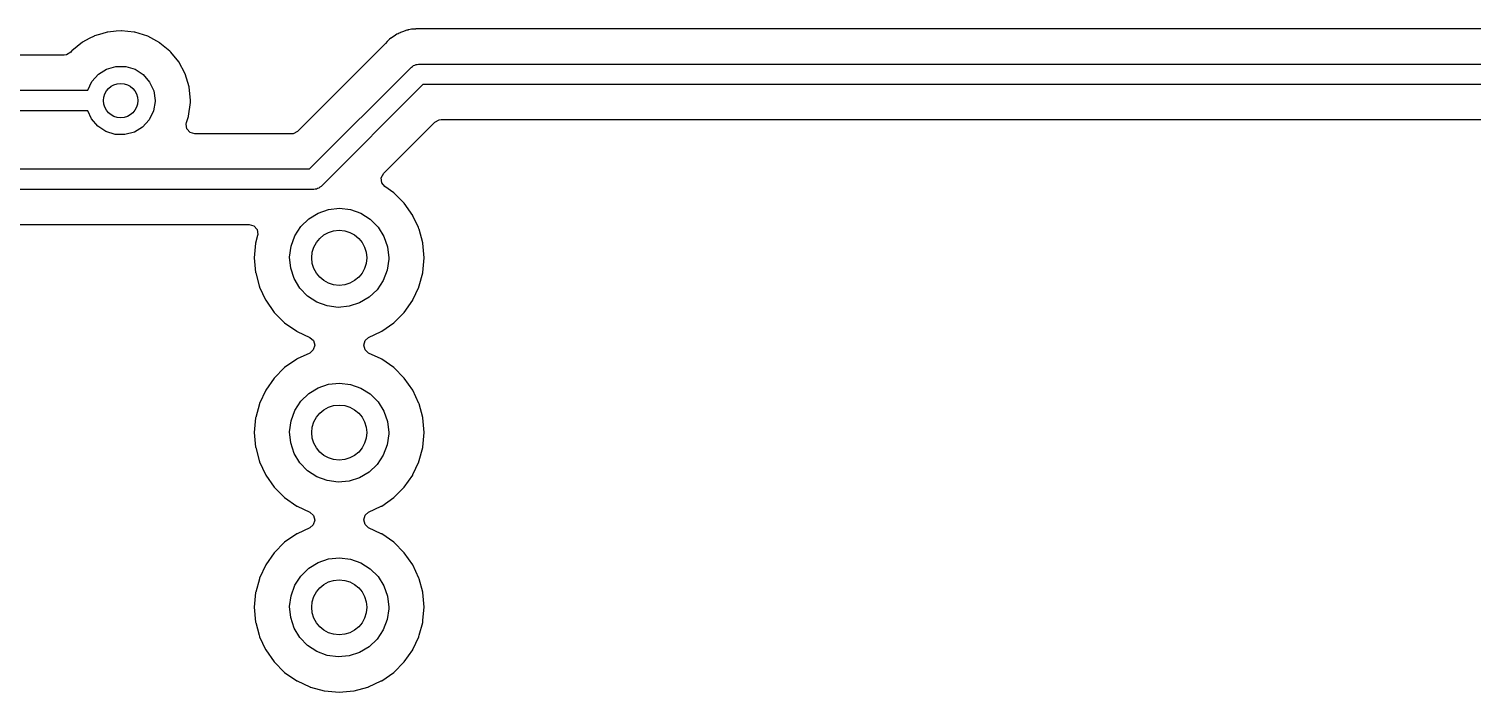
# Model space of a CAD drawing. Extents: x 41 to 172, y -227 to -42.
# Drawn here: x 115 to 135.97, y -144.49 to -134.85 of the extents above; entities that cross this region are included whole.
import ezdxf

# ---------------------------------------------------------------- set-up
doc = ezdxf.new("R2010")
doc.units = 0
doc.layers.add('BLACK', color=7, linetype='CONTINUOUS')

msp = doc.modelspace()

# ---------------------------------------------------------------- linework, layer by layer
at = {"layer": 'BLACK', "linetype": 'CONTINUOUS'}
for p, q in [((115.876, -134.99), (115.777, -135.042)), ((115.947, -134.953), (115.876, -134.99)), ((115.952, -134.95), (115.947, -134.953)), ((115.947, -134.953), (115.947, -134.953)), ((116.058, -134.919), (115.952, -134.95)), ((116.136, -134.896), (116.058, -134.919)), ((116.142, -134.895), (116.136, -134.896)), ((116.136, -134.896), (116.136, -134.896)), ((116.148, -134.894), (116.142, -134.895)), ((116.268, -134.883), (116.148, -134.894)), ((116.148, -134.894), (116.148, -134.894)), ((116.339, -134.877), (116.268, -134.883)), ((116.345, -134.877), (116.339, -134.877)), ((116.53, -134.897), (116.345, -134.877)), ((116.345, -134.877), (116.345, -134.877)), ((116.536, -134.897), (116.53, -134.897)), ((116.53, -134.897), (116.53, -134.897)), ((116.725, -134.956), (116.536, -134.897)), ((116.899, -135.05), (116.725, -134.956)), ((120.207, -135.025), (120.202, -135.031)), ((120.224, -135.013), (120.207, -135.025)), ((120.24, -135), (120.224, -135.013)), ((120.255, -134.985), (120.24, -135)), ((120.262, -134.981), (120.255, -134.985)), ((120.294, -134.961), (120.262, -134.981)), ((120.262, -134.981), (120.262, -134.981)), ((120.304, -134.955), (120.294, -134.961)), ((120.324, -134.94), (120.304, -134.955)), ((120.342, -134.927), (120.324, -134.94)), ((120.362, -134.919), (120.342, -134.927)), ((120.379, -134.911), (120.362, -134.919)), ((120.391, -134.904), (120.379, -134.911)), ((120.398, -134.9), (120.391, -134.904)), ((120.442, -134.887), (120.398, -134.9)), ((120.453, -134.883), (120.442, -134.887)), ((120.489, -134.869), (120.453, -134.883)), ((120.496, -134.866), (120.489, -134.869)), ((120.489, -134.869), (120.489, -134.869)), ((120.504, -134.865), (120.496, -134.866)), ((120.511, -134.864), (120.504, -134.865)), ((120.504, -134.865), (120.504, -134.865)), ((120.518, -134.863), (120.511, -134.864)), ((120.537, -134.859), (120.518, -134.863)), ((120.558, -134.853), (120.537, -134.859)), ((120.604, -134.852), (120.558, -134.853)), ((120.616, -134.851), (120.604, -134.852)), ((120.62, -134.85), (120.616, -134.851)), ((120.649, -134.85), (120.62, -134.85)), ((120.653, -134.85), (120.649, -134.85)), ((120.669, -134.85), (120.653, -134.85)), ((120.724, -134.848), (120.669, -134.85)), ((120.732, -134.85), (120.724, -134.848)), ((120.744, -134.85), (120.732, -134.85)), ((120.732, -134.85), (120.732, -134.85)), ((152.981, -134.85), (120.744, -134.85)), ((115.509, -135.231), (87.5652, -135.231)), ((115.547, -135.226), (115.509, -135.231)), ((115.606, -135.186), (115.547, -135.226)), ((115.619, -135.171), (115.606, -135.186)), ((115.623, -135.166), (115.619, -135.171)), ((115.777, -135.042), (115.623, -135.166)), ((116.903, -135.054), (116.899, -135.05)), ((117.045, -135.171), (116.903, -135.054)), ((116.903, -135.054), (116.903, -135.054)), ((117.051, -135.176), (117.045, -135.171)), ((117.055, -135.181), (117.051, -135.176)), ((117.06, -135.186), (117.055, -135.181)), ((117.055, -135.181), (117.055, -135.181)), ((117.176, -135.329), (117.06, -135.186)), ((120.17, -135.07), (118.902, -136.338)), ((120.178, -135.061), (120.17, -135.07)), ((120.202, -135.031), (120.178, -135.061)), ((120.202, -135.031), (120.202, -135.031)), ((116.008, -135.509), (116.128, -135.434)), ((116.128, -135.434), (116.264, -135.395)), ((116.264, -135.395), (116.406, -135.395)), ((116.406, -135.395), (116.542, -135.436)), ((116.542, -135.436), (116.661, -135.513)), ((117.269, -135.504), (117.176, -135.329)), ((119.075, -136.883), (120.555, -135.403)), ((120.555, -135.403), (120.573, -135.393)), ((120.573, -135.393), (120.586, -135.379)), ((120.586, -135.379), (120.606, -135.374)), ((120.606, -135.374), (120.623, -135.364)), ((120.623, -135.364), (120.642, -135.364)), ((120.642, -135.364), (120.661, -135.359)), ((120.661, -135.359), (161.703, -135.359)), ((115.856, -135.74), (115.914, -135.615)), ((115.914, -135.615), (116.008, -135.509)), ((116.661, -135.513), (116.753, -135.621)), ((116.753, -135.621), (116.812, -135.75)), ((117.326, -135.693), (117.269, -135.504)), ((87.2165, -135.74), (115.856, -135.74)), ((116.812, -135.75), (116.832, -135.89)), ((117.345, -135.89), (117.326, -135.693)), ((120.724, -135.659), (119.244, -137.139)), ((161.704, -135.659), (120.724, -135.659)), ((115.857, -136.04), (87.2177, -136.04)), ((115.908, -136.154), (115.857, -136.04)), ((116.808, -136.042), (116.747, -136.17)), ((116.832, -135.902), (116.808, -136.042)), ((116.832, -135.89), (116.832, -135.902)), ((117.32, -136.115), (117.345, -135.918)), ((117.345, -135.918), (117.345, -135.89)), ((115.999, -136.263), (115.908, -136.154)), ((116.117, -136.341), (115.999, -136.263)), ((116.651, -136.275), (116.531, -136.349)), ((116.747, -136.17), (116.651, -136.275)), ((117.284, -136.231), (117.289, -136.209)), ((117.294, -136.301), (117.284, -136.231)), ((117.289, -136.209), (117.318, -136.12)), ((117.318, -136.12), (117.32, -136.115)), ((120.153, -136.948), (120.897, -136.204)), ((120.897, -136.204), (120.96, -136.17)), ((120.96, -136.17), (120.986, -136.167)), ((120.986, -136.167), (161.353, -136.167)), ((116.252, -136.384), (116.117, -136.341)), ((116.394, -136.386), (116.252, -136.384)), ((116.531, -136.349), (116.394, -136.386)), ((117.34, -136.354), (117.294, -136.301)), ((117.408, -136.374), (117.34, -136.354)), ((118.813, -136.374), (117.408, -136.374)), ((118.839, -136.372), (118.813, -136.374)), ((118.902, -136.338), (118.839, -136.372)), ((106.775, -136.883), (119.075, -136.883)), ((120.119, -137.015), (120.153, -136.948)), ((120.126, -137.085), (120.119, -137.015)), ((120.17, -137.141), (120.126, -137.085)), ((119.137, -137.183), (106.776, -137.183)), ((119.157, -137.178), (119.137, -137.183)), ((119.176, -137.178), (119.157, -137.178)), ((119.193, -137.168), (119.176, -137.178)), ((119.212, -137.163), (119.193, -137.168)), ((119.226, -137.149), (119.212, -137.163)), ((119.244, -137.139), (119.226, -137.149)), ((120.3, -137.231), (120.17, -137.141)), ((120.452, -137.383), (120.3, -137.231)), ((119.064, -137.609), (119.2, -137.525)), ((119.2, -137.525), (119.352, -137.473)), ((119.352, -137.473), (119.512, -137.456)), ((119.512, -137.456), (119.671, -137.475)), ((119.671, -137.475), (119.823, -137.529)), ((119.823, -137.529), (119.958, -137.615)), ((120.575, -137.559), (120.452, -137.383)), ((107.121, -137.691), (118.201, -137.691)), ((118.201, -137.691), (118.269, -137.712)), ((118.269, -137.712), (118.315, -137.765)), ((118.862, -137.856), (118.949, -137.721)), ((118.949, -137.721), (119.064, -137.609)), ((119.958, -137.615), (120.071, -137.729)), ((120.071, -137.729), (120.156, -137.865)), ((120.577, -137.564), (120.575, -137.559)), ((120.657, -137.735), (120.577, -137.564)), ((120.577, -137.564), (120.577, -137.564)), ((120.666, -137.754), (120.657, -137.735)), ((120.667, -137.76), (120.666, -137.754)), ((118.293, -137.962), (118.274, -138.176)), ((118.322, -137.85), (118.293, -137.962)), ((118.315, -137.765), (118.325, -137.835)), ((118.325, -137.835), (118.322, -137.85)), ((118.807, -138.007), (118.862, -137.856)), ((120.156, -137.865), (120.209, -138.016)), ((120.72, -137.957), (120.667, -137.76)), ((120.667, -137.76), (120.667, -137.76)), ((120.721, -137.962), (120.72, -137.957)), ((120.74, -138.176), (120.721, -137.962)), ((118.787, -138.166), (118.807, -138.007)), ((118.803, -138.326), (118.787, -138.166)), ((120.209, -138.016), (120.227, -138.176)), ((118.274, -138.176), (118.293, -138.39)), ((118.853, -138.478), (118.803, -138.326)), ((120.204, -138.355), (120.147, -138.505)), ((120.227, -138.196), (120.204, -138.355)), ((120.227, -138.176), (120.227, -138.196)), ((120.721, -138.39), (120.74, -138.176)), ((118.293, -138.39), (118.294, -138.395)), ((118.294, -138.395), (118.294, -138.395)), ((118.294, -138.395), (118.344, -138.582)), ((118.344, -138.582), (118.348, -138.598)), ((118.937, -138.615), (118.853, -138.478)), ((120.147, -138.505), (120.059, -138.639)), ((120.666, -138.598), (120.67, -138.582)), ((120.67, -138.582), (120.72, -138.395)), ((120.72, -138.395), (120.721, -138.39)), ((120.72, -138.395), (120.72, -138.395)), ((118.348, -138.598), (118.35, -138.603)), ((118.35, -138.603), (118.351, -138.603)), ((118.351, -138.603), (118.436, -138.787)), ((118.436, -138.787), (118.439, -138.793)), ((118.439, -138.793), (118.562, -138.969)), ((119.048, -138.731), (118.937, -138.615)), ((119.182, -138.819), (119.048, -138.731)), ((119.942, -138.75), (119.804, -138.832)), ((120.059, -138.639), (119.942, -138.75)), ((120.452, -138.969), (120.575, -138.793)), ((120.575, -138.793), (120.578, -138.787)), ((120.578, -138.787), (120.663, -138.603)), ((120.663, -138.603), (120.666, -138.598)), ((120.663, -138.603), (120.663, -138.603)), ((118.562, -138.969), (118.714, -139.121)), ((119.333, -138.875), (119.182, -138.819)), ((119.492, -138.896), (119.333, -138.875)), ((119.652, -138.881), (119.492, -138.896)), ((119.804, -138.832), (119.652, -138.881)), ((120.3, -139.121), (120.452, -138.969)), ((118.714, -139.121), (118.89, -139.244)), ((120.124, -139.244), (120.3, -139.121)), ((118.89, -139.244), (118.895, -139.246)), ((118.895, -139.246), (118.895, -139.246)), ((118.895, -139.246), (119.079, -139.332)), ((119.079, -139.332), (119.132, -139.379)), ((119.132, -139.379), (119.151, -139.447)), ((119.863, -139.445), (119.883, -139.377)), ((119.883, -139.377), (119.935, -139.332)), ((119.935, -139.332), (120.119, -139.246)), ((120.119, -139.246), (120.124, -139.244)), ((120.119, -139.246), (120.119, -139.246)), ((119.079, -139.56), (118.895, -139.646)), ((119.131, -139.515), (119.079, -139.56)), ((119.151, -139.447), (119.131, -139.515)), ((119.882, -139.513), (119.863, -139.445)), ((119.935, -139.56), (119.882, -139.513)), ((120.119, -139.646), (119.935, -139.56)), ((118.714, -139.771), (118.562, -139.923)), ((118.89, -139.648), (118.714, -139.771)), ((118.895, -139.646), (118.89, -139.648)), ((118.895, -139.646), (118.895, -139.646)), ((120.124, -139.648), (120.119, -139.646)), ((120.119, -139.646), (120.119, -139.646)), ((120.3, -139.771), (120.124, -139.648)), ((120.452, -139.923), (120.3, -139.771)), ((118.562, -139.923), (118.439, -140.099)), ((119.2, -140.065), (119.352, -140.013)), ((119.352, -140.013), (119.512, -139.996)), ((119.512, -139.996), (119.671, -140.015)), ((119.671, -140.015), (119.823, -140.069)), ((120.575, -140.099), (120.452, -139.923)), ((118.439, -140.099), (118.348, -140.294)), ((118.862, -140.396), (118.949, -140.261)), ((118.949, -140.261), (119.064, -140.149)), ((119.064, -140.149), (119.2, -140.065)), ((119.823, -140.069), (119.958, -140.155)), ((119.958, -140.155), (120.071, -140.269)), ((120.071, -140.269), (120.156, -140.405)), ((120.666, -140.294), (120.575, -140.099)), ((118.347, -140.3), (118.294, -140.497)), ((118.348, -140.294), (118.347, -140.3)), ((118.347, -140.3), (118.347, -140.3)), ((118.807, -140.547), (118.862, -140.396)), ((120.156, -140.405), (120.209, -140.556)), ((120.667, -140.3), (120.666, -140.294)), ((120.72, -140.497), (120.667, -140.3)), ((120.667, -140.3), (120.667, -140.3)), ((118.293, -140.502), (118.274, -140.716)), ((118.294, -140.497), (118.293, -140.502)), ((118.787, -140.706), (118.807, -140.547)), ((120.209, -140.556), (120.227, -140.716)), ((120.721, -140.502), (120.72, -140.497)), ((120.74, -140.716), (120.721, -140.502)), ((118.274, -140.716), (118.293, -140.93)), ((118.803, -140.866), (118.787, -140.706)), ((118.853, -141.018), (118.803, -140.866)), ((120.204, -140.895), (120.147, -141.045)), ((120.227, -140.736), (120.204, -140.895)), ((120.227, -140.716), (120.227, -140.736)), ((120.721, -140.93), (120.74, -140.716)), ((118.293, -140.93), (118.294, -140.935)), ((118.294, -140.935), (118.294, -140.935)), ((118.294, -140.935), (118.344, -141.122)), ((118.937, -141.155), (118.853, -141.018)), ((120.147, -141.045), (120.059, -141.179)), ((120.67, -141.122), (120.72, -140.935)), ((120.72, -140.935), (120.721, -140.93)), ((120.72, -140.935), (120.72, -140.935)), ((118.344, -141.122), (118.348, -141.138)), ((118.348, -141.138), (118.35, -141.143)), ((118.35, -141.143), (118.351, -141.143)), ((118.351, -141.143), (118.436, -141.327)), ((119.048, -141.271), (118.937, -141.155)), ((119.182, -141.359), (119.048, -141.271)), ((119.942, -141.29), (119.804, -141.372)), ((120.059, -141.179), (119.942, -141.29)), ((120.578, -141.327), (120.663, -141.143)), ((120.663, -141.143), (120.666, -141.138)), ((120.663, -141.143), (120.663, -141.143)), ((120.666, -141.138), (120.67, -141.122)), ((118.436, -141.327), (118.439, -141.333)), ((118.439, -141.333), (118.562, -141.509)), ((118.562, -141.509), (118.714, -141.661)), ((119.333, -141.415), (119.182, -141.359)), ((119.492, -141.436), (119.333, -141.415)), ((119.652, -141.421), (119.492, -141.436)), ((119.804, -141.372), (119.652, -141.421)), ((120.3, -141.661), (120.452, -141.509)), ((120.452, -141.509), (120.575, -141.333)), ((120.575, -141.333), (120.578, -141.327)), ((118.714, -141.661), (118.89, -141.784)), ((120.124, -141.784), (120.3, -141.661)), ((118.89, -141.784), (118.895, -141.786)), ((118.895, -141.786), (118.895, -141.786)), ((118.895, -141.786), (119.079, -141.872)), ((119.079, -141.872), (119.132, -141.919)), ((119.132, -141.919), (119.151, -141.987)), ((119.863, -141.985), (119.883, -141.917)), ((119.883, -141.917), (119.935, -141.872)), ((119.935, -141.872), (120.119, -141.786)), ((120.119, -141.786), (120.124, -141.784)), ((120.119, -141.786), (120.119, -141.786)), ((119.079, -142.1), (118.895, -142.186)), ((119.131, -142.055), (119.079, -142.1)), ((119.151, -141.987), (119.131, -142.055)), ((119.882, -142.053), (119.863, -141.985)), ((119.935, -142.1), (119.882, -142.053)), ((120.119, -142.186), (119.935, -142.1)), ((118.714, -142.311), (118.562, -142.463)), ((118.89, -142.188), (118.714, -142.311)), ((118.895, -142.186), (118.89, -142.188)), ((118.895, -142.186), (118.895, -142.186)), ((120.124, -142.188), (120.119, -142.186)), ((120.119, -142.186), (120.119, -142.186)), ((120.3, -142.311), (120.124, -142.188)), ((120.452, -142.463), (120.3, -142.311)), ((118.562, -142.463), (118.439, -142.639)), ((119.2, -142.605), (119.352, -142.553)), ((119.352, -142.553), (119.512, -142.536)), ((119.512, -142.536), (119.671, -142.555)), ((119.671, -142.555), (119.823, -142.609)), ((120.575, -142.639), (120.452, -142.463)), ((118.439, -142.639), (118.348, -142.834)), ((118.949, -142.801), (119.064, -142.689)), ((119.064, -142.689), (119.2, -142.605)), ((119.823, -142.609), (119.958, -142.695)), ((119.958, -142.695), (120.071, -142.809)), ((120.666, -142.834), (120.575, -142.639)), ((118.347, -142.84), (118.294, -143.037)), ((118.348, -142.834), (118.347, -142.84)), ((118.347, -142.84), (118.347, -142.84)), ((118.807, -143.087), (118.862, -142.936)), ((118.862, -142.936), (118.949, -142.801)), ((120.071, -142.809), (120.156, -142.945)), ((120.156, -142.945), (120.209, -143.096)), ((120.667, -142.84), (120.666, -142.834)), ((120.72, -143.037), (120.667, -142.84)), ((120.667, -142.84), (120.667, -142.84)), ((118.293, -143.042), (118.274, -143.256)), ((118.294, -143.037), (118.293, -143.042)), ((118.787, -143.246), (118.807, -143.087)), ((120.209, -143.096), (120.227, -143.256)), ((120.721, -143.042), (120.72, -143.037)), ((120.74, -143.256), (120.721, -143.042)), ((118.274, -143.256), (118.293, -143.47)), ((118.803, -143.406), (118.787, -143.246)), ((118.853, -143.558), (118.803, -143.406)), ((120.227, -143.276), (120.204, -143.435)), ((120.227, -143.256), (120.227, -143.276)), ((120.724, -143.445), (120.74, -143.256)), ((118.293, -143.47), (118.294, -143.475)), ((118.294, -143.475), (118.294, -143.475)), ((118.294, -143.475), (118.344, -143.662)), ((118.937, -143.695), (118.853, -143.558)), ((120.147, -143.585), (120.059, -143.719)), ((120.204, -143.435), (120.147, -143.585)), ((120.67, -143.662), (120.72, -143.475)), ((120.72, -143.475), (120.721, -143.47)), ((120.72, -143.475), (120.72, -143.475)), ((120.721, -143.47), (120.724, -143.445)), ((118.344, -143.662), (118.348, -143.678)), ((118.348, -143.678), (118.35, -143.683)), ((118.35, -143.683), (118.351, -143.683)), ((118.351, -143.683), (118.436, -143.867)), ((119.048, -143.811), (118.937, -143.695)), ((119.182, -143.899), (119.048, -143.811)), ((119.942, -143.83), (119.804, -143.912)), ((120.059, -143.719), (119.942, -143.83)), ((120.578, -143.867), (120.663, -143.683)), ((120.663, -143.683), (120.666, -143.678)), ((120.663, -143.683), (120.663, -143.683)), ((120.666, -143.678), (120.67, -143.662)), ((118.436, -143.867), (118.439, -143.873)), ((118.439, -143.873), (118.562, -144.049)), ((119.333, -143.955), (119.182, -143.899)), ((119.492, -143.976), (119.333, -143.955)), ((119.652, -143.961), (119.492, -143.976)), ((119.804, -143.912), (119.652, -143.961)), ((120.452, -144.049), (120.575, -143.873)), ((120.575, -143.873), (120.578, -143.867)), ((118.562, -144.049), (118.714, -144.201)), ((118.714, -144.201), (118.89, -144.324)), ((120.124, -144.324), (120.3, -144.201)), ((120.3, -144.201), (120.452, -144.049)), ((118.89, -144.324), (118.895, -144.326)), ((118.895, -144.326), (118.895, -144.326)), ((118.895, -144.326), (119.08, -144.412)), ((119.08, -144.412), (119.085, -144.415)), ((119.085, -144.415), (119.091, -144.416)), ((119.091, -144.416), (119.091, -144.416)), ((119.091, -144.416), (119.288, -144.469)), ((119.726, -144.469), (119.923, -144.416)), ((119.923, -144.416), (119.929, -144.415)), ((119.923, -144.416), (119.923, -144.416)), ((119.929, -144.415), (119.934, -144.412)), ((119.934, -144.412), (120.119, -144.326)), ((120.119, -144.326), (120.124, -144.324)), ((120.119, -144.326), (120.119, -144.326)), ((119.288, -144.469), (119.288, -144.469)), ((119.288, -144.469), (119.293, -144.47)), ((119.293, -144.47), (119.507, -144.489)), ((119.507, -144.489), (119.721, -144.47)), ((119.721, -144.47), (119.726, -144.469)), ((119.726, -144.469), (119.726, -144.469))]:
    msp.add_line(p, q, dxfattribs=at)
at = {"layer": 'BLACK'}
for centre, radius in [((116.332, -135.89), 0.25), ((119.507, -138.176), 0.4), ((119.507, -140.716), 0.4), ((119.507, -143.256), 0.4)]:
    msp.add_circle(centre, radius, dxfattribs=at)

doc.saveas('drawing.dxf')
